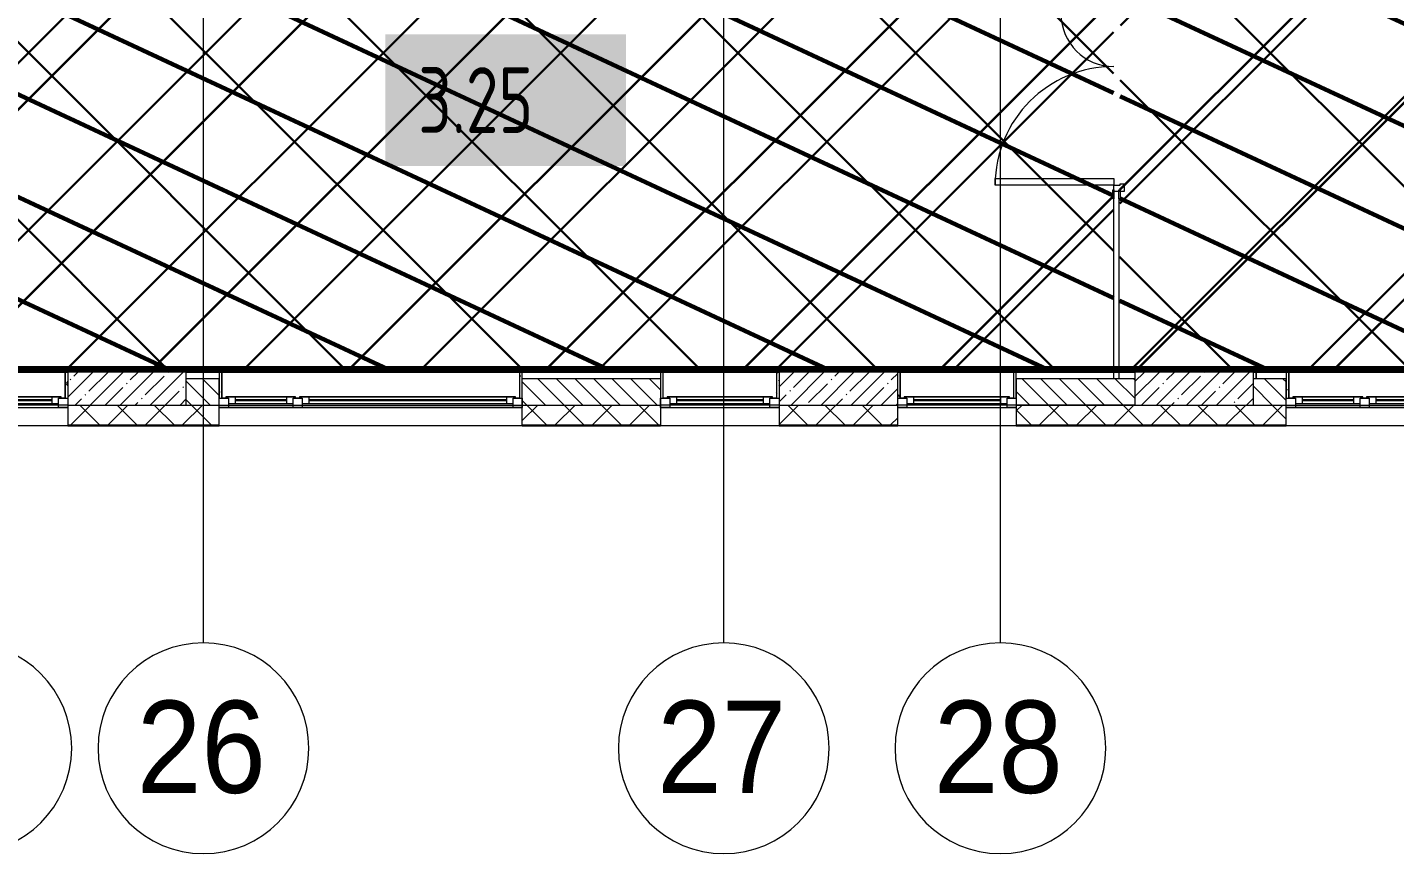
# Model space of a CAD drawing. Header units: millimetres. Extents: x -164500 to 426394, y -51911 to 102118.
# Drawn here: x 382551 to 392930, y -3506 to 2768 of the extents above; entities that cross this region are included whole.
import ezdxf

# ---------------------------------------------------------------- set-up
doc = ezdxf.new("R2010")
doc.units = ezdxf.units.MM
for name, color, linetype, lineweight in [('0) шлифовка', 5, 'Continuous', 60), ('1.4) Плинтус ПЛ-4', 6, 'Continuous', 60), ('5.2) Л-1 Линолеум', 100, 'Continuous', 30), ('7.7) Плинтус', 222, 'Continuous', 90), ('A-FLOR', 7, 'Continuous', 9), ('A-GLAZ', 7, 'Continuous', 9), ('A-GLAZ-1', 7, 'Continuous', 5), ('A-WALL', 7, 'Continuous', 5), ('I-WALL', 7, 'Continuous', 5), ('S-COLS', 7, 'Continuous', 9), ('S-COLS-1', 7, 'Continuous', 5), ('Оси', 7, 'Continuous', 9), ('Оси-1', 7, 'Continuous', 20)]:
    doc.layers.add(name, color=color, linetype=linetype, lineweight=lineweight)
for name, color, linetype in [('2) защита вин плитк', 6, 'Continuous'), ('3.1) Наливной пол', 3, 'Continuous'), ('3.2.3) Нал-ой пол 4 вып', 3, 'Continuous')]:
    doc.layers.add(name, color=color, linetype=linetype)
for name, color, linetype, lineweight, true_color in [('A-DOOR-1', 7, 'Continuous', 5, 0xc0c0c0), ('A-DOOR-FRAM-1', 7, 'Continuous', 5, 0xc0c0c0), ('A-WALL-1', 9, 'Continuous', 5, 0x808080), ('A-WALL-FNSH-1', 9, 'Continuous', 5, 0x808080)]:
    doc.layers.add(name, color=color, linetype=linetype, lineweight=lineweight, true_color=true_color)
doc.styles.add('Arial', font='arial.ttf', dxfattribs={"width": 0.9, "height": 700})
doc.styles.add('СПДС', font='ГОСТ тип А.ttf', dxfattribs={"width": 0.9})
pattern_1 = [(155, (292979.4, 11329), (-297.8825, -638.811), [])]
pattern_2 = [(0, (289227.4, 1e-08), (243.84, 60.96), [20.117, -162.763, 20.117, -162.763, -975.36]), (0, (289227.4, 1e-08), (243.84, 60.96), [-365.76, 20.117, -345.643, 20.117, -162.763, -426.72]), (0, (289227.4, 1e-08), (243.84, 60.96), [-914.4, 20.117, -101.803, 20.117, -284.683]), (120, (289318.84, 30.48), (-174.71291, 180.691634), [20.117, -162.763, 20.117, -162.763, -975.36]), (120, (289318.84, 30.48), (-174.71291, 180.691634), [-365.76, 20.117, -345.643, 20.117, -162.763, -426.72]), (120, (289318.84, 30.48), (-174.71291, 180.691634), [-914.4, 20.117, -101.803, 20.117, -284.683]), (240, (289349.32, 152.4), (-69.12709, -241.651634), [20.117, -162.763, 20.117, -162.763, -975.36]), (240, (289349.32, 152.4), (-69.12709, -241.651634), [-365.76, 20.117, -345.643, 20.117, -162.763, -426.72]), (240, (289349.32, 152.4), (-69.12709, -241.651634), [-914.4, 20.117, -101.803, 20.117, -284.683])]
pattern_3 = [(45, (292979.4, 11329), (-747.606, 747.606), [])]
pattern_4 = [(45, (292979.4, 11322.1), (-747.606, 747.606), [])]
pattern_5 = [(45, (292979.4, 11329), (-673.519, 673.519), []), (135, (292979.4, 11329), (-673.519, -673.519), [])]

# ---------------------------------------------------------------- blocks, each defined once
blk = doc.blocks.new('BSC_Колонна _Прямоугольная - 250х900-23282983-Объем проектирования 3 этажа')
at = {"layer": 'S-COLS-1'}
h = blk.add_hatch(dxfattribs=at)
h.set_pattern_fill('FP_91', color=256, style=0, pattern_type=2)
h.set_pattern_definition([(45, (-99480, -25), (-114.04925, 114.04925), []), (45, (-99365.95, -25), (-114.04925, 114.04925), [201.613, -40.323, 6.706, -33.617])])
h.paths.add_polyline_path([(226, -125), (450, -125), (450, 125), (-450, 125), (-450, -125)])
for p, q in [((450, 125), (-450, 125)), ((-450, 125), (-450, -125)), ((450, -125), (450, 125)), ((-450, -125), (450, -125))]:
    blk.add_line(p, q, dxfattribs=at)
blk = doc.blocks.new('BSC_Колонна _Прямоугольная - 250х900-V549-Объем проектирования 3 этажа')
at = {"layer": 'S-COLS-1'}
h = blk.add_hatch(dxfattribs=at)
h.set_pattern_fill('FP_98', color=256, style=0, pattern_type=2)
h.set_pattern_definition([(45, (-94080, -25), (-114.04925, 114.04925), []), (45, (-93965.95, -25), (-114.04925, 114.04925), [201.613, -40.323, 6.706, -33.617])])
h.paths.add_polyline_path([(-450, -125), (450, -125), (450, 125), (-450, 125), (-450, -20)])
for p, q in [((450, 125), (-450, 125)), ((-450, 125), (-450, -125)), ((450, -125), (450, 125)), ((-450, -125), (450, -125))]:
    blk.add_line(p, q, dxfattribs=at)
blk = doc.blocks.new('BSC_Колонна _Прямоугольная - 250х900-V550-Объем проектирования 3 этажа')
at = {"layer": 'S-COLS-1'}
h = blk.add_hatch(dxfattribs=at)
h.set_pattern_fill('FP_99', color=256, style=0, pattern_type=2)
h.set_pattern_definition([(45, (-102180, -25), (-114.04925, 114.04925), []), (45, (-102065.95, -25), (-114.04925, 114.04925), [201.613, -40.323, 6.706, -33.617])])
h.paths.add_polyline_path([(450, -125), (450, 125), (-450, 125), (-450, -125), (-299, -125)])
for p, q in [((450, 125), (-450, 125)), ((-450, 125), (-450, -125)), ((450, -125), (450, 125)), ((-450, -125), (450, -125))]:
    blk.add_line(p, q, dxfattribs=at)
blk = doc.blocks.new('120_Окно_СКБ_2Ст_Фрамуга сверху - 120_Окно_СКБ_2Ст_2300х2500_h_ ДОО-19727959-Объем проектирования 3 этажа')
at = {"layer": 'A-GLAZ'}
for p, q in [((-1150, -127), (-1150, -57)), ((-1150, -57), (-1080, -57)), ((-1080, -57), (-1080, -127)), ((520, -87), (-1080, -87)), ((-1080, -87), (-1080, -127)), ((-1030, -137), (-1030, -87)), ((470, -137), (470, -87)), ((520, -127), (520, -57)), ((520, -57), (590, -57)), ((520, -127), (520, -87)), ((590, -57), (590, -127)), ((1080, -87), (590, -87)), ((590, -87), (590, -127)), ((640, -137), (640, -87)), ((1030, -137), (1030, -87)), ((1080, -127), (1080, -57)), ((1080, -57), (1150, -57)), ((1080, -127), (1080, -87)), ((1150, -57), (1150, -127)), ((-1080, -127), (-1150, -127)), ((-1080, -127), (-1100, -127)), ((-1100, -127), (-1100, -137)), ((-1100, -137), (540, -137)), ((540, -137), (-1100, -137)), ((590, -127), (520, -127)), ((540, -127), (520, -127)), ((540, -137), (540, -127)), ((590, -127), (570, -127)), ((570, -127), (570, -137)), ((570, -137), (1100, -137)), ((1100, -137), (570, -137)), ((1150, -127), (1080, -127)), ((1100, -127), (1080, -127)), ((1100, -137), (1100, -127))]:
    blk.add_line(p, q, dxfattribs=at)
at = {"layer": 'A-GLAZ-1'}
for p, q in [((1150, -57), (-1150, -57)), ((-1080, -57), (1080, -57)), ((-1130, -127), (-1100, -127)), ((-1030, -107), (470, -107)), ((470, -117), (-1030, -117)), ((540, -127), (570, -127)), ((540, -127), (570, -127)), ((640, -107), (1030, -107)), ((1030, -117), (640, -117)), ((1100, -127), (1130, -127))]:
    blk.add_line(p, q, dxfattribs=at)
blk = doc.blocks.new('120_Окно_СКБ_1Ст - 120_Окно_СКБ_1Ст 900х2500_h_ с форточкой-V552-Объем проектирования 3 этажа')
at = {"layer": 'A-GLAZ'}
for p, q in [((-450, -127), (-450, -57)), ((-450, -57), (-380, -57)), ((-380, -57), (-380, -127)), ((380, -87), (-380, -87)), ((-380, -87), (-380, -127)), ((-330, -137), (-330, -87)), ((330, -137), (330, -87)), ((380, -127), (380, -57)), ((380, -57), (450, -57)), ((380, -127), (380, -87)), ((450, -57), (450, -127)), ((-380, -127), (-450, -127)), ((-380, -127), (-400, -127)), ((-400, -127), (-400, -137)), ((-400, -137), (400, -137)), ((400, -137), (-400, -137)), ((450, -127), (380, -127)), ((400, -127), (380, -127)), ((400, -137), (400, -127))]:
    blk.add_line(p, q, dxfattribs=at)
at = {"layer": 'A-GLAZ-1'}
for p, q in [((450, -57), (-450, -57)), ((-430, -127), (-400, -127)), ((-330, -107), (330, -107)), ((330, -117), (-330, -117)), ((400, -127), (430, -127))]:
    blk.add_line(p, q, dxfattribs=at)
blk = doc.blocks.new('120_Окно_СКБ_1Ст - 120_Окно_СКБ_1Ст 900х2500_h_ с форточкой-V553-Объем проектирования 3 этажа')
at = {"layer": 'A-GLAZ'}
for p, q in [((-450, -127), (-450, -57)), ((-450, -57), (-380, -57)), ((-380, -57), (-380, -127)), ((380, -87), (-380, -87)), ((-380, -87), (-380, -127)), ((-330, -137), (-330, -87)), ((330, -137), (330, -87)), ((380, -127), (380, -57)), ((380, -57), (450, -57)), ((380, -127), (380, -87)), ((450, -57), (450, -127)), ((-380, -127), (-450, -127)), ((-380, -127), (-400, -127)), ((-400, -127), (-400, -137)), ((-400, -137), (400, -137)), ((400, -137), (-400, -137)), ((450, -127), (380, -127)), ((400, -127), (380, -127)), ((400, -137), (400, -127))]:
    blk.add_line(p, q, dxfattribs=at)
at = {"layer": 'A-GLAZ-1'}
for p, q in [((450, -57), (-450, -57)), ((-430, -127), (-400, -127)), ((-330, -107), (330, -107)), ((330, -117), (-330, -117)), ((400, -127), (430, -127))]:
    blk.add_line(p, q, dxfattribs=at)
blk = doc.blocks.new('120_Окно_СКБ_1Ст - 120_Окно_СКБ_1Ст 900х2500_h_ с форточкой-V605-Объем проектирования 3 этажа')
at = {"layer": 'A-GLAZ'}
for p, q in [((-450, -127), (-450, -57)), ((-450, -57), (-380, -57)), ((-380, -57), (-380, -127)), ((380, -87), (-380, -87)), ((-380, -87), (-380, -127)), ((-330, -137), (-330, -87)), ((330, -137), (330, -87)), ((380, -127), (380, -57)), ((380, -57), (450, -57)), ((380, -127), (380, -87)), ((450, -57), (450, -127)), ((-380, -127), (-450, -127)), ((-380, -127), (-400, -127)), ((-400, -127), (-400, -137)), ((-400, -137), (400, -137)), ((400, -137), (-400, -137)), ((450, -127), (380, -127)), ((400, -127), (380, -127)), ((400, -137), (400, -127))]:
    blk.add_line(p, q, dxfattribs=at)
at = {"layer": 'A-GLAZ-1'}
for p, q in [((450, -57), (-450, -57)), ((-430, -127), (-400, -127)), ((-330, -107), (330, -107)), ((330, -117), (-330, -117)), ((400, -127), (430, -127))]:
    blk.add_line(p, q, dxfattribs=at)
blk = doc.blocks.new('Ось сетки - D8-29747960-Объем проектирования 3 этажа')
at = {"layer": 'Оси-1'}
for start, end in [(360, 180), (180, 360)]:
    blk.add_arc((0, 0), 4, start, end, dxfattribs=at)

msp = doc.modelspace()

# ---------------------------------------------------------------- hatches: boundary and pattern name
at = {"layer": '0) шлифовка', "true_color": 0x2776bb}
h = msp.add_hatch(dxfattribs=at)
h.set_pattern_fill('ANSI31', color=152, scale=222, angle=110)
h.set_pattern_definition(pattern_1)
h.paths.add_polyline_path([(396336.402, 10379), (394322.402, 10379), (390858.402, 10379), (390858.402, 5159.5), (390858.402, 5159), (390838.402, 171), (392107.402, 171), (394407.402, 171), (395457.402, 171), (396336.402, 171)])
h = msp.add_hatch(dxfattribs=at)
h.set_pattern_fill('ANSI31', color=152, scale=222, angle=110)
h.set_pattern_definition(pattern_1)
h.paths.add_polyline_path([(383416.402, 6599), (382637.402, 6599), (381278.402, 6599), (381278.402, 5155), (381278.402, 171), (381957.402, 171), (382857.402, 171), (384007.402, 171), (386307.402, 171), (387357.402, 171), (388257.402, 171), (389157.402, 171), (390057.402, 171), (390796.402, 171), (390796.402, 1465), (390796.402, 5159), (389937.402, 5159), (383416.402, 5159)])
at = {"layer": '2) защита вин плитк'}
h = msp.add_hatch(dxfattribs=at)
h.set_pattern_fill('ANSI31', color=256, scale=333)
h.set_pattern_definition(pattern_4)
h.paths.add_polyline_path([(396336.402, 10372.054), (394322.402, 10372.054), (390858.402, 10372.054), (390858.402, 5152.554), (390858.402, 5152.054), (390838.402, 164.054), (392107.402, 164.054), (394407.402, 164.054), (395457.402, 164.054), (396336.402, 164.054)])
h = msp.add_hatch(dxfattribs=at)
h.set_pattern_fill('ANSI31', color=256, scale=333)
h.set_pattern_definition(pattern_4)
h.paths.add_polyline_path([(383416.402, 6592.054), (382637.402, 6592.054), (381278.402, 6592.054), (381278.402, 5148.054), (381278.402, 164.054), (381957.402, 164.054), (382857.402, 164.054), (384007.402, 164.054), (386307.402, 164.054), (387357.402, 164.054), (388257.402, 164.054), (389157.402, 164.054), (390057.402, 164.054), (390796.402, 164.054), (390796.402, 1458.054), (390796.402, 5152.054), (389937.402, 5152.054), (383416.402, 5152.054)])
at = {"layer": '3.1) Наливной пол'}
h = msp.add_hatch(dxfattribs=at)
h.set_pattern_fill('ANSI31', color=256, scale=333)
h.set_pattern_definition(pattern_3)
h.paths.add_polyline_path([(383416.402, 6599), (382637.402, 6599), (381278.402, 6599), (381278.402, 5155), (381278.402, 171), (381957.402, 171), (382857.402, 171), (384007.402, 171), (386307.402, 171), (387357.402, 171), (388257.402, 171), (389157.402, 171), (390057.402, 171), (390796.402, 171), (390796.402, 1465), (390796.402, 5159), (389937.402, 5159), (383416.402, 5159)])
at = {"layer": '3.2.3) Нал-ой пол 4 вып'}
h = msp.add_hatch(dxfattribs=at)
h.set_pattern_fill('ANSI31', color=256, scale=333)
h.set_pattern_definition(pattern_3)
h.paths.add_polyline_path([(396336.402, 10379), (394322.402, 10379), (390858.402, 10379), (390858.402, 5159.5), (390858.402, 5159), (390838.402, 171), (392107.402, 171), (394407.402, 171), (395457.402, 171), (396336.402, 171)])
h = msp.add_hatch(dxfattribs=at)
h.set_pattern_fill('ANSI31', color=256, scale=333)
h.set_pattern_definition(pattern_3)
h.paths.add_polyline_path([(383416.402, 6599), (382637.402, 6599), (381278.402, 6599), (381278.402, 5155), (381278.402, 171), (381957.402, 171), (382857.402, 171), (384007.402, 171), (386307.402, 171), (387357.402, 171), (388257.402, 171), (389157.402, 171), (390057.402, 171), (390796.402, 171), (390796.402, 1465), (390796.402, 5159), (389937.402, 5159), (383416.402, 5159)])
at = {"layer": '5.2) Л-1 Линолеум'}
h = msp.add_hatch(dxfattribs=at)
h.set_pattern_fill('ANSI37', color=256, scale=300)
h.set_pattern_definition(pattern_5)
h.paths.add_polyline_path([(396336.402, 10372.054), (394322.402, 10372.054), (390858.402, 10372.054), (390858.402, 5152.554), (390858.402, 5152.054), (390838.402, 164.054), (392107.402, 164.054), (394407.402, 164.054), (395457.402, 164.054), (396336.402, 164.054)])
h = msp.add_hatch(dxfattribs=at)
h.set_pattern_fill('ANSI37', color=256, scale=300)
h.set_pattern_definition(pattern_5)
h.paths.add_polyline_path([(383416.402, 6592.054), (382637.402, 6592.054), (381278.402, 6592.054), (381278.402, 5148.054), (381278.402, 164.054), (381957.402, 164.054), (382857.402, 164.054), (384007.402, 164.054), (386307.402, 164.054), (387357.402, 164.054), (388257.402, 164.054), (389157.402, 164.054), (390057.402, 164.054), (390796.402, 164.054), (390796.402, 1458.054), (390796.402, 5152.054), (389937.402, 5152.054), (383416.402, 5152.054)])
at = {"layer": 'A-WALL'}
h = msp.add_hatch(dxfattribs=at)
h.set_pattern_fill('FP_2', color=256, style=0, pattern_type=2)
h.set_pattern_definition([(135, (289227.4, 1e-08), (-70.71068, -70.71068), [])])
h.paths.add_polyline_path([(394407.402, -100), (395457.402, -100), (395457.402, 100), (394407.402, 100)])
h.paths.add_polyline_path([(399057.402, -100), (399057.402, 100), (398157.402, 100), (398157.402, -100), (398998.402, -100)])
h.paths.add_polyline_path([(399957.402, -100), (400857.402, -100), (400857.402, 100), (399957.402, 100), (399957.402, 21.033)])
h.paths.add_polyline_path([(381157.402, -100), (381957.402, -100), (381957.402, 100), (381157.402, 100), (381157.402, -48)])
h.paths.add_polyline_path([(410657.402, -100), (410657.402, 100), (410357.402, 100), (410357.402, -100)])
h.paths.add_polyline_path([(408513.092, -100), (408557.402, -100), (408557.402, 100), (408057.402, 99.115), (408057.402, -100)])
h.paths.add_polyline_path([(383757.402, -100), (384007.402, -100), (384007.402, 100), (383757.402, 100), (383757.402, -77.098)])
h.paths.add_polyline_path([(386307.402, -100), (387357.402, -100), (387357.402, 100), (386307.402, 100)])
h.paths.add_polyline_path([(390837.402, -100), (390957.402, -100), (390957.402, 100), (390057.402, 100), (390057.402, -100), (390797.402, -100)])
h.paths.add_polyline_path([(405207.402, -100), (406257.402, -100), (406257.402, 100), (405207.402, 100), (405207.402, 2.496)])
h.paths.add_polyline_path([(391857.402, -100), (392107.402, -100), (392107.402, 100), (391857.402, 100), (391857.402, 50)])
h.paths.add_polyline_path([(402657.402, -100), (402907.402, -100), (402907.402, 100), (402657.402, 100), (402657.402, -84.011)])
h = msp.add_hatch(dxfattribs=at)
h.set_pattern_fill('FP_24', color=256, style=0, pattern_type=2)
h.set_pattern_definition([(45, (289227.4, 1e-08), (-141.42136, 141.42136), []), (135, (289227.4, 1e-08), (-141.42136, -141.42136), [])])
h.paths.add_polyline_path([(414304.517, -250), (414307.402, -250), (414307.402, -100), (412957.402, -100), (412957.402, -250), (414057.402, -250)])
h.paths.add_polyline_path([(410357.402, -250), (410657.402, -250), (410657.402, -100), (409457.402, -100), (409457.402, -250), (409600.868, -250)])
h.paths.add_polyline_path([(408513.092, -250), (408557.402, -250), (408557.402, -100), (407157.402, -100), (407157.402, -250), (408057.402, -250)])
h.paths.add_polyline_path([(406257.402, -250), (406257.402, -100), (405207.402, -100), (405207.402, -250)])
h.paths.add_polyline_path([(401986.436, -250), (402907.402, -250), (402907.402, -100), (401757.402, -100), (401757.402, -250)])
h.paths.add_polyline_path([(399957.402, -250), (400857.402, -250), (400857.402, -100), (399957.402, -100), (399957.402, -231.462)])
h.paths.add_polyline_path([(396547.556, -250), (397257.402, -250), (397257.402, -100), (396357.402, -100), (396357.402, -250)])
h.paths.add_polyline_path([(398998.402, -250), (399057.402, -250), (399057.402, -100), (398157.402, -100), (398157.402, -250), (398995.052, -250)])
h.paths.add_polyline_path([(395457.402, -250), (395457.402, -100), (394407.402, -100), (394407.402, -250), (394930.002, -250)])
h.paths.add_polyline_path([(390057.402, -250), (392107.402, -250), (392107.402, -100), (390057.402, -100)])
h.paths.add_polyline_path([(386757.572, -250), (387357.402, -250), (387357.402, -100), (386307.402, -100), (386307.402, -250)])
h.paths.add_polyline_path([(388933.124, -250), (389157.402, -250), (389157.402, -100), (388257.402, -100), (388257.402, -250)])
h.paths.add_polyline_path([(378512.548, -250), (380257.402, -250), (380257.402, -100), (378437.402, -100), (378437.402, -250), (378500.875, -250)])
h.paths.add_polyline_path([(381157.402, -250), (381957.402, -250), (381957.402, -100), (381157.402, -100)])
h.paths.add_polyline_path([(384007.402, -250), (384007.402, -100), (382857.402, -100), (382857.402, -250), (383804.802, -250)])
at = {"layer": 'I-WALL'}
h = msp.add_hatch(dxfattribs=at)
h.set_pattern_fill('FP_191', color=256, style=0, pattern_type=2)
h.set_pattern_definition(pattern_2)
h.paths.add_polyline_path([(388933.124, 150), (396337.402, 150.284), (396336.402, 170), (381278.402, 170), (381278.402, 150), (388257.402, 150)])
h = msp.add_hatch(dxfattribs=at)
h.set_pattern_fill('FP_191', color=256, style=0, pattern_type=2)
h.set_pattern_definition(pattern_2)
h.paths.add_polyline_path([(382837.402, -48), (382857.402, -48), (382857.402, 149.839), (382837.402, 149.839), (382837.402, 7.182)])
h = msp.add_hatch(dxfattribs=at)
h.set_pattern_fill('FP_191', color=256, style=0, pattern_type=2)
h.set_pattern_definition(pattern_2)
h.paths.add_polyline_path([(384007.402, -48), (384027.402, -48), (384027.402, 150), (384007.402, 150), (384007.402, 14.337)])
h = msp.add_hatch(dxfattribs=at)
h.set_pattern_fill('FP_191', color=256, style=0, pattern_type=2)
h.set_pattern_definition(pattern_2)
h.paths.add_polyline_path([(386307.402, -48), (386307.402, 149.839), (386287.402, 149.839), (386287.402, -48)])
h = msp.add_hatch(dxfattribs=at)
h.set_pattern_fill('FP_191', color=256, style=0, pattern_type=2)
h.set_pattern_definition(pattern_2)
h.paths.add_polyline_path([(387377.402, -48), (387377.402, 150), (387357.402, 150), (387357.402, -48)])
h = msp.add_hatch(dxfattribs=at)
h.set_pattern_fill('FP_191', color=256, style=0, pattern_type=2)
h.set_pattern_definition(pattern_2)
h.paths.add_polyline_path([(388237.402, -48), (388257.402, -48), (388257.402, 149.839), (388237.402, 149.839), (388237.402, -38)])
h = msp.add_hatch(dxfattribs=at)
h.set_pattern_fill('FP_191', color=256, style=0, pattern_type=2)
h.set_pattern_definition(pattern_2)
h.paths.add_polyline_path([(389177.402, -48), (389177.402, 150), (389157.402, 150), (389157.402, -48)])
h = msp.add_hatch(dxfattribs=at)
h.set_pattern_fill('FP_191', color=256, style=0, pattern_type=2)
h.set_pattern_definition(pattern_2)
h.paths.add_polyline_path([(390057.402, -48), (390057.402, 149.839), (390037.402, 149.839), (390037.402, -48)])
h = msp.add_hatch(dxfattribs=at)
h.set_pattern_fill('FP_191', color=256, style=0, pattern_type=2)
h.set_pattern_definition(pattern_2)
h.paths.add_polyline_path([(392127.402, -48), (392127.402, 150), (392107.402, 150), (392107.402, -48)])

# ---------------------------------------------------------------- linework, layer by layer
at = {"layer": '1.4) Плинтус ПЛ-4'}
for points in [[(382857.402, 171), (384007.402, 171)], [(386307.402, 171), (387357.402, 170)], [(388236.902, 170), (389157.402, 170.5)], [(390057.402, 171), (391878.402, 171)]]:
    msp.add_lwpolyline(points, dxfattribs=at)
at = {"layer": '7.7) Плинтус'}
msp.add_lwpolyline([(381278.402, 452.984), (381278.402, 171), (396336.402, 171), (396336.402, 562.729)], dxfattribs=at)
at = {"layer": 'A-DOOR-1'}
for p, q in [((389897.402, 1620), (390797.402, 1620)), ((389897.402, 1570), (389897.402, 1620)), ((390797.402, 1570), (389897.402, 1570)), ((390797.402, 1620), (390797.402, 1570))]:
    msp.add_line(p, q, dxfattribs=at)
for centre, radius, start, end in [((390797.402, 2870), 400, 180, 270), ((390797.402, 1570), 900, 90, 180)]:
    msp.add_arc(centre, radius, start, end, dxfattribs=at)
at = {"layer": 'A-DOOR-FRAM-1'}
for p, q in [((390797.402, 1520), (390797.402, 1570)), ((390797.402, 1570), (390847.402, 1570)), ((390847.402, 1580), (390877.402, 1580)), ((390847.402, 1570), (390847.402, 1580)), ((390877.402, 1580), (390877.402, 1520)), ((390789.402, 1535), (390797.402, 1535)), ((390789.402, 1465), (390789.402, 1535)), ((390797.402, 1465), (390789.402, 1465)), ((390797.402, 1535), (390797.402, 1465)), ((390877.402, 1520), (390797.402, 1520)), ((390836.402, 1535), (390837.402, 1535)), ((390836.402, 1520), (390836.402, 1535)), ((390837.402, 1520), (390836.402, 1520)), ((390837.402, 1535), (390837.402, 1520)), ((390837.402, 1535), (390845.402, 1535)), ((390837.402, 1465), (390837.402, 1535)), ((390845.402, 1465), (390837.402, 1465)), ((390845.402, 1535), (390845.402, 1465))]:
    msp.add_line(p, q, dxfattribs=at)
at = {"layer": 'A-FLOR'}
for p, q in [((383776.902, 170), (382836.902, 170)), ((389176.902, 170), (388236.902, 170)), ((391877.402, 170), (390937.402, 170))]:
    msp.add_line(p, q, dxfattribs=at)
at = {"layer": 'A-WALL'}
for p, q in [((390797.402, 100), (390797.402, 1465)), ((390837.402, 1465), (390837.402, 100)), ((383757.402, -100), (384007.402, -100)), ((383757.402, -100), (387357.402, -100)), ((386307.402, -100), (387357.402, -100)), ((390057.402, -100), (390957.402, -100)), ((390957.402, -100), (390057.402, -100)), ((391857.402, -100), (392107.402, -100)), ((391857.402, -100), (395457.402, -100)), ((382857.402, -258), (381957.402, -258)), ((382857.402, -250), (384007.402, -250)), ((382857.402, -253), (384007.402, -253)), ((386307.402, -258), (384007.402, -258)), ((386307.402, -250), (387357.402, -250)), ((386307.402, -253), (387357.402, -253)), ((388257.402, -258), (387357.402, -258)), ((388257.402, -250), (389157.402, -250)), ((388257.402, -253), (389157.402, -253)), ((390057.402, -258), (389157.402, -258)), ((390057.402, -250), (392107.402, -250)), ((390057.402, -253), (392107.402, -253)), ((394407.402, -258), (392107.402, -258))]:
    msp.add_line(p, q, dxfattribs=at)
at = {"layer": 'A-WALL-1'}
for p, q in [((396337.402, 170), (381277.402, 170)), ((381277.402, 150), (382857.402, 150)), ((382857.402, 149.839), (382837.402, 149.839)), ((382837.402, 149.839), (382837.402, -48)), ((383757.402, 150), (388257.402, 150)), ((384027.402, 150), (384007.402, 150)), ((384007.402, 150), (384007.402, -48)), ((384027.402, -48), (384027.402, 150)), ((386307.402, 149.839), (386287.402, 149.839)), ((386287.402, 149.839), (386287.402, -48)), ((386307.402, -250), (386307.402, 149.839)), ((387377.402, 150), (387357.402, 150)), ((387357.402, 150), (387357.402, -250)), ((387377.402, -48), (387377.402, 150)), ((388257.402, 149.839), (388237.402, 149.839)), ((388237.402, 149.839), (388237.402, -48)), ((389157.402, 150), (390957.402, 150)), ((389177.402, 150), (389157.402, 150)), ((389177.402, -48), (389177.402, 150)), ((390057.402, 149.839), (390037.402, 149.839)), ((390037.402, 149.839), (390037.402, -48)), ((390057.402, -48), (390057.402, 149.839)), ((391857.402, 160), (391857.402, 150)), ((391877.402, 160), (391857.402, 160)), ((391857.402, 150), (396357.402, 150)), ((392127.402, 150), (392107.402, 150)), ((392107.402, 150), (392107.402, -48)), ((392127.402, -48), (392127.402, 150)), ((384007.402, 100), (383757.402, 100)), ((384007.402, -250), (384007.402, 100)), ((387357.402, 100), (386307.402, 100)), ((390957.402, 100), (390057.402, 100)), ((390057.402, 100), (390057.402, -250)), ((392107.402, 100), (391857.402, 100)), ((392107.402, -250), (392107.402, 100)), ((382837.402, -48), (382857.402, -48)), ((382857.402, -100), (382857.402, -250)), ((384007.402, -48), (384027.402, -48)), ((386287.402, -48), (386307.402, -48)), ((387357.402, -48), (387377.402, -48)), ((388237.402, -48), (388257.402, -48)), ((388257.402, -100), (388257.402, -250)), ((389157.402, -48), (389177.402, -48)), ((389157.402, -250), (389157.402, -100)), ((390037.402, -48), (390057.402, -48)), ((392107.402, -48), (392127.402, -48))]:
    msp.add_line(p, q, dxfattribs=at)
at = {"layer": 'A-WALL-FNSH-1'}
for p, q in [((390796.402, 1465), (390796.402, 171)), ((390838.402, 171), (390838.402, 1465)), ((382837.402, 149.839), (382836.402, 149.839)), ((382836.402, 149.839), (382836.402, -48)), ((384007.402, 171), (382857.402, 171)), ((382857.402, 171), (382857.402, 170)), ((384007.402, 170), (384007.402, 171)), ((384028.402, 150), (384027.402, 150)), ((384028.402, -48), (384028.402, 150)), ((386287.402, 149.839), (386286.402, 149.839)), ((386286.402, 149.839), (386286.402, -48)), ((387357.402, 171), (386307.402, 171)), ((386307.402, 171), (386307.402, 170)), ((387357.402, 170), (387357.402, 171)), ((387378.402, 150), (387377.402, 150)), ((387378.402, -48), (387378.402, 150)), ((388237.402, 149.839), (388236.402, 149.839)), ((388236.402, 149.839), (388236.402, -48)), ((389157.402, 171), (388257.402, 171)), ((388257.402, 171), (388257.402, 170)), ((389157.402, 170), (389157.402, 171)), ((389178.402, 150), (389177.402, 150)), ((389178.402, -48), (389178.402, 150)), ((390037.402, 149.839), (390036.402, 149.839)), ((390036.402, 149.839), (390036.402, -48)), ((390796.402, 171), (390057.402, 171)), ((390057.402, 171), (390057.402, 170)), ((390837.402, 171), (390797.402, 171)), ((392107.402, 171), (390838.402, 171)), ((391877.402, 170), (391877.402, 100)), ((391878.402, 100), (391878.402, 170)), ((392107.402, 170), (392107.402, 171)), ((392128.402, 150), (392127.402, 150)), ((392128.402, -48), (392128.402, 150)), ((382836.402, -48), (382837.402, -48)), ((384027.402, -48), (384028.402, -48)), ((386286.402, -48), (386287.402, -48)), ((387377.402, -48), (387378.402, -48)), ((388236.402, -48), (388237.402, -48)), ((389177.402, -48), (389178.402, -48)), ((390036.402, -48), (390037.402, -48)), ((392127.402, -48), (392128.402, -48)), ((382857.402, -250), (382857.402, -258)), ((382857.402, -258), (384007.402, -258)), ((384007.402, -258), (384007.402, -250)), ((386307.402, -250), (386307.402, -258)), ((386307.402, -258), (387357.402, -258)), ((387357.402, -258), (387357.402, -250)), ((388257.402, -250), (388257.402, -258)), ((388257.402, -258), (389157.402, -258)), ((389157.402, -258), (389157.402, -250)), ((390057.402, -250), (390057.402, -258)), ((390057.402, -258), (392107.402, -258)), ((392107.402, -258), (392107.402, -250))]:
    msp.add_line(p, q, dxfattribs=at)
at = {"layer": 'I-WALL'}
for p, q in [((381957.402, 171), (382857.402, 171)), ((384007.402, 171), (386307.402, 171)), ((387357.402, 171), (388257.402, 171)), ((389157.402, 171), (390057.402, 171)), ((392107.402, 171), (394407.402, 171)), ((382857.402, -100), (381957.402, -100)), ((388257.402, -100), (387357.402, -100)), ((390057.402, -100), (389157.402, -100))]:
    msp.add_line(p, q, dxfattribs=at)
at = {"layer": 'Оси'}
for points in [[(389937.402, -1906.259), (389937.402, 3093.741), (389937.402, 17028.287), (389937.402, 22028.287)], [(383887.402, -1906.259), (383887.402, 3093.741), (383887.402, 16915.097), (383887.402, 21915.097)], [(387837.402, -1906.259), (387837.402, 3093.741), (387837.402, 16915.097), (387837.402, 21915.097)]]:
    msp.add_lwpolyline(points, dxfattribs=at)

# ---------------------------------------------------------------- block references
at = {"layer": 'A-GLAZ', "color": 3, "rotation": 180}
for name, p in [('120_Окно_СКБ_1Ст - 120_Окно_СКБ_1Ст 900х2500_h_ с форточкой-V553-Объем проектирования 3 этажа', (382407.402, -175)), ('120_Окно_СКБ_2Ст_Фрамуга сверху - 120_Окно_СКБ_2Ст_2300х2500_h_ ДОО-19727959-Объем проектирования 3 этажа', (385157.402, -175)), ('120_Окно_СКБ_1Ст - 120_Окно_СКБ_1Ст 900х2500_h_ с форточкой-V552-Объем проектирования 3 этажа', (387807.402, -175)), ('120_Окно_СКБ_1Ст - 120_Окно_СКБ_1Ст 900х2500_h_ с форточкой-V605-Объем проектирования 3 этажа', (389607.402, -175)), ('120_Окно_СКБ_2Ст_Фрамуга сверху - 120_Окно_СКБ_2Ст_2300х2500_h_ ДОО-19727959-Объем проектирования 3 этажа', (393257.402, -175))]:
    msp.add_blockref(name, p, dxfattribs=at)
at = {"layer": 'S-COLS'}
for name, p in [('BSC_Колонна _Прямоугольная - 250х900-V549-Объем проектирования 3 этажа', (383307.402, 25)), ('BSC_Колонна _Прямоугольная - 250х900-23282983-Объем проектирования 3 этажа', (388707.402, 25)), ('BSC_Колонна _Прямоугольная - 250х900-V550-Объем проектирования 3 этажа', (391407.402, 25))]:
    msp.add_blockref(name, p, dxfattribs=at)
at = {"layer": 'Оси-1', "xscale": 199.9999999999999, "yscale": 199.9999999999999, "zscale": 199.9999999999999}
for p in [(382087.402, -2706.259), (383887.402, -2706.259), (387837.402, -2706.259), (389937.402, -2706.259)]:
    msp.add_blockref('Ось сетки - D8-29747960-Объем проектирования 3 этажа', p, dxfattribs=at)

# ---------------------------------------------------------------- texts
at = {"insert": (385517.456, 2465.024), "char_height": 500, "width": 1327.5945, "attachment_point": 1, "style": 'СПДС', "bg_fill": 1, "box_fill_scale": 1.5, "bg_fill_color": 7, "bg_fill_true_color": 16777215, "bg_fill_transparency": 0}
msp.add_mtext('3.25', dxfattribs=at)
at = {"layer": 'Оси', "char_height": 700, "width": 1212.1515, "attachment_point": 1, "style": 'Arial'}
for s, insert in [('26', (383382.17, -2344.965)), ('27', (387332.17, -2344.965)), ('28', (389432.17, -2344.965))]:
    msp.add_mtext(s, dxfattribs=dict(at, insert=insert))

doc.saveas('drawing.dxf')
